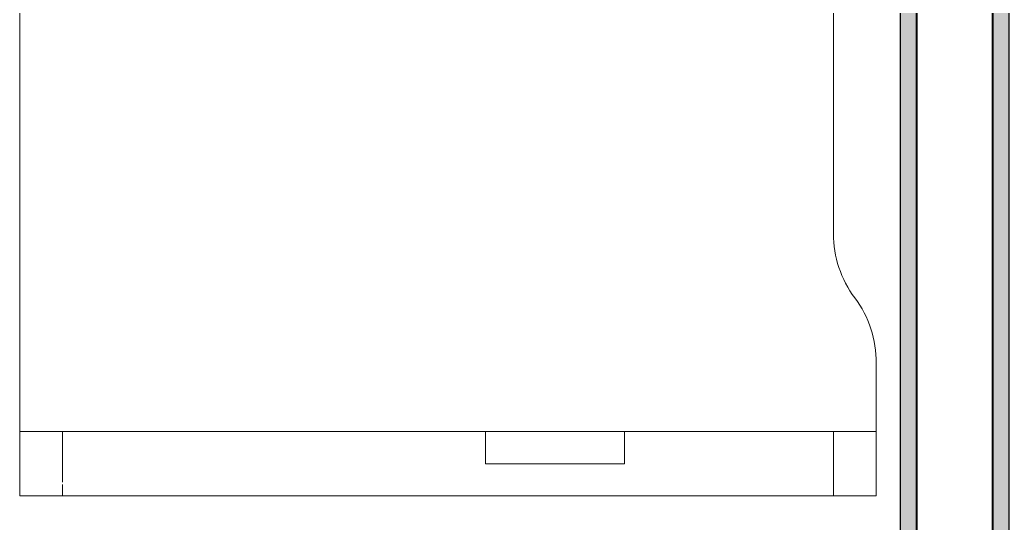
# Model space of a CAD drawing. Header units: millimetres. Extents: x 155920 to 295199, y -4084 to 97293.
# Drawn here: x 188577 to 189501, y 30996 to 31466 of the extents above; entities that cross this region are included whole.
import ezdxf

# ---------------------------------------------------------------- set-up
doc = ezdxf.new("R2010")
doc.units = ezdxf.units.MM
doc.header["$MEASUREMENT"] = 0
for name, color, linetype, lineweight in [('A-WALL', 7, 'CONTINUOUS', 9), ('A-WALL-PATT', 7, 'CONTINUOUS', 25), ('I-FURN', 8, 'CONTINUOUS', 9), ('I-WALL', 7, 'CONTINUOUS', 9)]:
    doc.layers.add(name, color=color, linetype=linetype, lineweight=lineweight)

msp = doc.modelspace()

# ---------------------------------------------------------------- hatches: boundary and pattern name
at = {"layer": 'A-WALL-PATT', "lineweight": 5}
h = msp.add_hatch(color=256, dxfattribs=at)
h.paths.add_polyline_path([(189413.83, 28508.33), (189413.83, 28794.33), (189449.83, 28794.33), (189449.83, 28809.33), (189398.83, 28809.33), (189398.83, 28508.33)], flags=0)
h.paths.add_polyline_path([(189449.83, 29819.33), (189449.83, 29834.33), (189413.83, 29834.33), (189413.83, 33830.29), (189398.83, 33830.29), (189398.83, 29819.33)], flags=0)
at = {"layer": 'A-WALL-PATT', "lineweight": 9}
h = msp.add_hatch(color=256, dxfattribs=at)
h.paths.add_polyline_path([(189485.83, 28508.33), (189500.83, 28508.33), (189500.83, 28809.33), (189449.83, 28809.33), (189449.83, 28794.33), (189485.83, 28794.33), (189485.83, 28598.77)], flags=0)
h.paths.add_polyline_path([(189449.83, 29819.33), (189500.83, 29819.33), (189500.83, 33830.29), (189485.83, 33830.29), (189485.83, 29834.33), (189449.83, 29834.33)], flags=0)

# ---------------------------------------------------------------- linework, layer by layer
at = {"layer": 'A-WALL'}
for p, q in [((189413.83, 33830.29), (189413.83, 29834.33)), ((189414.83, 33830.29), (189414.83, 29835.33)), ((189484.83, 29835.33), (189484.83, 33830.29)), ((189485.83, 29834.33), (189485.83, 33830.29))]:
    msp.add_line(p, q, dxfattribs=at)
at = {"layer": 'I-FURN'}
for p, q in [((188576.61, 32621.57), (188576.61, 31021.57)), ((188576.61, 31021.57), (188576.61, 32621.57)), ((189336.61, 31266.57), (189336.61, 32376.57)), ((189336.61, 32376.57), (189336.61, 31266.57)), ((189376.61, 31021.57), (189376.61, 31145.46)), ((189376.61, 31145.46), (189376.61, 31021.57)), ((188576.61, 31081.57), (189011.61, 31081.57)), ((188616.61, 31081.57), (188576.61, 31081.57)), ((188576.61, 31081.57), (188576.61, 31021.57)), ((188576.61, 31021.57), (188576.61, 31081.57)), ((189336.61, 31081.57), (188616.61, 31081.57)), ((188616.61, 31081.57), (188616.61, 31034.47)), ((188616.61, 31081.57), (188616.61, 31034.47)), ((189011.61, 31081.57), (189141.61, 31081.57)), ((189011.61, 31081.57), (189011.61, 31051.57)), ((189011.61, 31051.57), (189011.61, 31081.57)), ((189141.61, 31081.57), (189376.61, 31081.57)), ((189141.61, 31081.57), (189141.61, 31051.57)), ((189141.61, 31081.57), (189141.61, 31051.57)), ((189376.61, 31081.57), (189336.61, 31081.57)), ((189336.61, 31081.57), (189336.61, 31021.57)), ((189336.61, 31081.57), (189336.61, 31021.57)), ((189376.61, 31081.57), (189376.61, 31021.57)), ((189376.61, 31081.57), (189376.61, 31021.57)), ((189141.61, 31051.57), (189011.61, 31051.57)), ((189011.61, 31051.57), (189141.61, 31051.57)), ((188616.61, 31032.15), (188616.61, 31021.57)), ((188616.61, 31032.15), (188616.61, 31021.57)), ((188576.61, 31021.57), (188616.61, 31021.57)), ((189376.61, 31021.57), (188576.61, 31021.57)), ((188576.61, 31021.57), (189376.61, 31021.57)), ((189376.61, 31021.57), (188576.61, 31021.57)), ((188616.61, 31021.57), (189336.61, 31021.57)), ((189336.61, 31021.57), (189376.61, 31021.57))]:
    msp.add_line(p, q, dxfattribs=at)
for centre, radius, start, end in [((189436.61, 31266.57), 100, 180, 216.8699), ((189436.61, 31266.57), 100, 180, 216.8699), ((189276.59, 31146.56), 100.03, 359.37439, 36.8699), ((189276.59, 31146.56), 100.03, 359.37439, 36.8699)]:
    msp.add_arc(centre, radius, start, end, dxfattribs=at)
at = {"layer": 'I-WALL', "lineweight": 30}
for p, q in [((189398.83, 33830.29), (189398.83, 29819.33)), ((189500.83, 29819.33), (189500.83, 33830.29))]:
    msp.add_line(p, q, dxfattribs=at)

doc.saveas('drawing.dxf')
